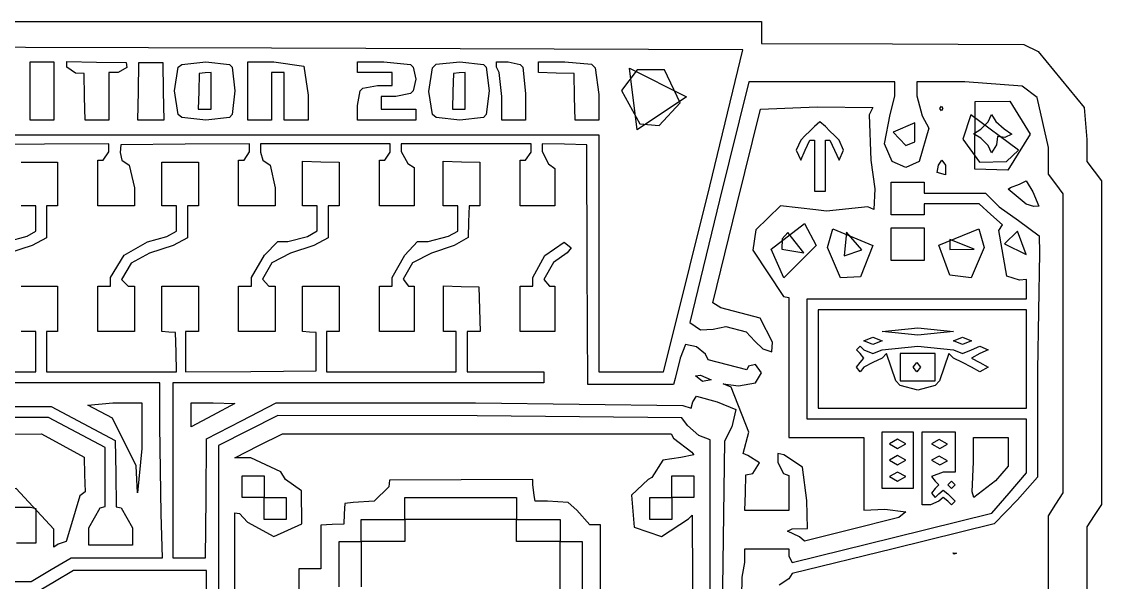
# Model space of a CAD drawing. Extents: x 0.4 to 98.6, y 0.4 to 64.5.
# Drawn here: x 50.3 to 98.65, y 39.42 to 64.54 of the extents above; entities that cross this region are included whole.
import ezdxf

# ---------------------------------------------------------------- set-up
doc = ezdxf.new("R2010")
doc.units = 0
doc.layers.add('Layer_1', color=7, linetype='CONTINUOUS')

msp = doc.modelspace()

# ---------------------------------------------------------------- linework, layer by layer
at = {"layer": 'Layer_1', "color": 7}
for points in [[(49.62349, 64.542168), (83.425009, 64.542168), (83.425009, 64.054621), (83.425009, 63.567076), (89.301652, 63.544075), (95.178303, 63.521074), (95.813568, 63.207658), (97.874332, 60.692107), (97.992245, 59.267635), (97.993091, 58.281714), (98.320466, 57.843768), (98.647841, 57.405821), (98.647841, 50.163022), (98.647841, 42.920223), (98.320466, 42.414676), (97.993091, 41.909126), (97.993091, 22.850839), (97.832668, 3.166531), (97.452879, 2.166872), (94.974157, 0.41763), (4.062974, 0.420734)], [(96.274279, 29.908111), (96.274279, 42.408354), (96.601654, 42.925727), (96.929029, 43.443102), (96.929029, 50.138345), (96.929029, 56.83359), (96.601654, 57.271537), (96.274279, 57.709483), (96.274279, 58.905493), (95.766273, 61.1464), (95.093346, 61.651577), (92.529921, 61.845258), (90.381521, 61.846105), (90.381521, 61.223805), (90.623016, 60.326987), (90.917278, 59.771698), (90.492835, 58.27226), (89.890457, 58.006773), (89.283158, 58.27688), (88.943088, 59.067678), (89.193408, 60.374432), (89.399394, 61.206838), (89.399394, 61.846105), (86.132669, 61.846105), (82.865944, 61.846105), (81.55109, 56.551274), (80.214096, 51.068193), (80.701785, 50.738569), (81.263079, 50.75903), (81.835835, 50.879107), (82.747729, 50.643991), (83.123711, 50.23169), (83.486124, 49.884519), (83.88951, 49.756292), (83.915559, 50.185151), (83.367035, 51.254483), (81.606741, 51.716799), (81.254663, 51.941443), (82.332004, 56.332163), (83.387349, 60.620775), (85.917494, 60.72058), (88.412242, 60.697833), (88.242686, 60.373145), (88.318229, 58.338571), (88.499119, 57.051987), (88.45413, 56.127921), (88.188138, 56.239535), (86.336069, 56.052644), (85.864123, 56.107336), (84.282137, 56.290631), (83.179227, 55.211156), (83.046436, 54.303603), (84.410134, 52.234852), (84.652458, 52.186482), (84.652458, 49.05171), (84.652458, 45.916941), (86.330258, 45.916941), (88.008055, 45.916941), (88.008055, 44.289901), (88.008055, 42.662859), (88.94926, 42.709127), (89.890466, 42.583027), (89.583552, 42.329891), (87.317409, 41.760631), (85.35818, 41.272141), (85.125671, 41.467405), (84.588667, 41.713455), (84.801446, 41.826099), (85.48242, 41.832533), (85.456202, 43.093022), (85.261234, 44.578776), (84.427392, 45.141103), (84.1614, 45.194714), (84.1614, 44.787775), (84.40693, 44.295408), (84.652464, 44.209979), (84.652464, 43.429694), (84.652464, 42.649411), (83.667373, 42.649411), (82.682285, 42.649411), (82.705709, 43.442978), (82.729133, 44.236547), (83.036047, 44.308816), (83.342961, 44.781411), (82.816303, 45.102066), (82.606367, 45.195727), (82.859069, 46.153539), (82.069301, 48.169184), (81.706084, 48.324776), (82.401756, 48.235264), (83.158811, 48.361163), (83.424806, 48.80765), (83.167063, 49.176447), (82.851897, 49.102747), (82.765619, 48.939369), (81.048111, 49.392708), (80.925344, 49.647715), (80.519348, 49.972849), (80.022789, 50.081426), (79.788502, 49.460876), (79.565081, 48.562308), (79.488604, 48.285869), (77.569711, 48.285869), (75.650814, 48.285869), (75.62976, 53.656843), (75.608706, 59.027817), (74.60612, 59.050761), (73.603532, 59.073706), (73.605789, 58.724016), (73.889993, 58.170112), (74.171938, 57.965891), (74.174196, 57.128591), (74.176454, 56.291291), (73.398937, 56.291291), (72.621421, 56.291291), (72.621421, 57.312388), (72.621421, 58.333485), (72.866951, 58.333485), (73.112482, 58.701082), (73.112482, 59.068677), (70.207027, 59.068677), (67.301569, 59.068677), (67.302697, 58.721504), (67.589153, 58.18978), (67.87459, 58.005233), (67.87459, 57.148262), (67.87459, 56.291291), (67.097073, 56.291291), (66.319557, 56.291291), (66.319557, 57.312388), (66.319557, 58.333485), (66.56509, 58.333485), (66.81062, 58.701082), (66.81062, 59.068677), (63.905162, 59.068677), (60.999707, 59.068677), (60.999707, 58.701082), (61.097531, 58.333485), (61.424909, 58.113984), (61.654457, 57.092884), (61.654457, 56.291291), (60.836018, 56.291291), (60.01758, 56.291291), (60.01758, 57.312388), (60.01758, 58.333485), (60.26311, 58.333485), (60.508643, 58.702127), (60.508643, 59.070768), (57.623646, 59.049291), (54.73865, 59.027814), (54.713475, 58.680644), (54.790841, 58.333468), (55.122921, 58.113967), (55.352472, 57.092867), (55.352472, 56.291274), (54.534033, 56.291274), (53.715594, 56.291274), (53.715594, 57.312371), (53.715594, 58.333468), (53.961125, 58.333468), (54.206655, 58.70211), (54.206655, 59.070751), (51.321661, 59.049274), (48.436664, 59.027797)], [(50.278096, 58.252171), (51.096535, 58.252171), (51.914974, 58.252171), (51.914974, 57.271915), (51.914974, 56.291661), (51.669443, 56.291661), (51.42391, 56.291661), (51.42391, 55.572203), (51.42391, 54.852745), (50.779907, 54.510263), (49.722485, 54.167792)], [(82.443384, 32.573054), (82.565397, 39.656913), (82.688163, 40.319156), (82.688163, 40.934378), (83.670288, 40.934378), (84.652416, 40.934378), (84.652416, 40.602121), (84.795641, 40.310907), (89.338501, 41.436677), (93.738131, 42.521404), (94.514945, 43.422912), (95.291759, 44.32442), (95.291759, 45.52932), (95.291759, 46.734214), (90.381126, 46.734214), (85.470493, 46.734214), (85.470493, 49.42991), (85.470493, 52.125612), (90.381126, 52.125612), (95.291759, 52.125612), (95.291759, 52.556633), (95.291759, 52.987649), (94.979195, 52.957897), (94.413605, 53.140661), (94.060203, 55.182612), (94.219998, 55.440665), (93.697596, 55.90702), (93.175194, 56.373378), (91.941846, 56.373378), (90.708501, 56.373378), (90.708501, 56.128316), (90.708501, 55.883252), (89.971907, 55.883252), (89.235312, 55.883252), (89.235312, 56.618443), (89.235312, 57.353635), (89.971907, 57.353635), (90.708501, 57.353635), (90.708501, 57.10857), (90.708501, 56.863505), (92.081433, 56.863505), (93.454371, 56.863505), (94.064101, 56.250846), (94.92977, 55.638187), (95.856136, 54.953174), (95.876399, 54.178443), (95.782606, 48.931497), (95.788589, 44.144469), (94.889525, 43.118044), (93.843118, 42.048159), (89.317137, 40.933207), (84.795263, 39.820726), (84.652035, 39.587791), (84.222922, 39.303991)], [(49.670698, 54.688351), (50.544091, 54.926832), (50.932849, 55.154918), (50.932849, 55.723291), (50.932849, 56.291661), (50.605471, 56.291661), (50.278096, 56.291661)], [(50.278266, 52.696954), (51.096704, 52.696954), (51.915143, 52.696954), (51.915143, 51.675854), (51.915143, 50.654758), (51.669613, 50.654758), (51.424079, 50.654758), (51.424079, 49.756193), (51.424079, 48.857626), (54.332306, 48.857626), (57.240533, 48.857626), (57.217306, 49.735769), (57.194079, 50.613914), (56.887165, 50.639258), (56.580251, 50.664601), (56.580251, 51.680768), (56.580251, 52.696934), (57.398687, 52.696934), (58.217126, 52.696934), (58.217126, 51.675835), (58.217126, 50.654738), (57.930673, 50.654738), (57.644221, 50.654738), (57.644221, 49.755143), (57.644221, 48.855543), (60.57014, 48.876992), (63.496056, 48.898441), (63.496056, 49.756162), (63.496056, 50.613883), (63.189142, 50.639227), (62.882228, 50.66457), (62.882228, 51.680737), (62.882228, 52.696903), (63.700667, 52.696903), (64.519106, 52.696903), (64.519106, 51.675804), (64.519106, 50.654707), (64.232653, 50.654707), (63.946198, 50.654707), (63.946198, 49.756142), (63.946198, 48.857575), (66.851656, 48.857575), (69.757114, 48.857575), (69.757114, 49.756142), (69.757114, 50.654707), (69.470658, 50.654707), (69.184205, 50.654707), (69.184205, 51.678761), (69.184205, 52.702819), (69.982183, 52.679451), (70.780161, 52.656055), (70.803134, 51.655379), (70.826106, 50.654701), (70.537134, 50.654701), (70.248163, 50.654701), (70.248163, 49.756137), (70.248163, 48.857569), (71.966883, 48.857569), (73.685605, 48.857569), (73.685605, 48.612507), (73.685605, 48.367442), (65.378453, 48.367442), (57.071298, 48.367442), (57.071298, 44.446425), (57.071298, 40.52541), (57.806775, 40.52541), (58.542252, 40.52541), (58.563842, 43.19195), (58.585432, 45.858492), (60.140465, 46.662312), (61.695498, 47.466132), (70.626649, 47.467543), (79.90576, 47.346385), (80.280638, 47.223853), (80.36222, 47.51466), (80.52005, 47.765951), (81.451226, 47.504353), (82.279232, 47.160779), (82.102702, 46.396377), (81.775327, 45.753469), (81.624479, 34.849701)], [(48.02756, 48.857626), (50.933018, 48.857626), (50.933018, 49.756193), (50.933018, 50.654758), (50.605641, 50.654758), (50.278266, 50.654758)], [(49.848574, 39.465135), (50.728396, 39.466546), (51.625253, 39.996006), (52.52211, 40.525466), (54.564262, 40.525466), (56.606413, 40.525466), (56.552402, 42.499201), (56.49839, 46.420219), (56.49839, 48.367499), (41.731087, 48.367499)], [(38.479762, 47.304898), (51.628544, 47.303769), (53.06081, 46.538476), (54.49308, 45.773182), (54.515375, 44.294279), (54.537671, 42.815378), (54.7609, 42.765848), (55.270579, 41.868279), (55.270579, 41.097754), (54.288452, 41.097754), (53.306327, 41.097754), (53.306327, 41.868279), (53.306315, 41.868279), (53.306315, 41.868279), (53.817837, 42.766316), (54.04291, 42.816309), (54.042063, 44.142178), (54.041216, 45.468052), (52.777222, 46.141979), (51.513225, 46.8159), (38.297134, 46.8159)], [(81.133426, 34.915458), (81.133426, 45.806411), (80.621902, 46.004582), (80.110377, 46.447815), (79.864846, 46.788773), (70.69833, 46.891124), (61.777351, 46.897559), (60.448355, 46.223395), (59.119359, 45.549231), (59.118513, 39.034624)], [(59.853846, 37.134309), (59.853846, 42.545463), (60.058883, 42.506342), (60.419526, 42.116121), (61.597208, 41.475231), (62.847597, 42.03995), (62.830127, 43.519206), (62.121586, 44.038501), (61.908454, 44.369158), (60.569953, 45.002281), (59.85382, 44.997737), (60.916663, 45.549132), (61.979464, 46.080686), (70.683175, 46.080686), (79.386886, 46.080686), (79.494963, 45.879129), (80.313074, 45.263805), (80.396671, 45.141273), (79.819702, 45.018746), (79.012298, 44.899809), (78.514263, 44.128253), (78.356857, 44.038489), (77.60916, 43.329558), (77.732031, 41.892407), (78.95368, 41.477052), (80.154231, 42.27508), (80.318242, 42.434002), (80.376583, 33.583974)], [(76.222599, 39.055551), (76.222599, 40.525932), (76.222599, 41.996312), (75.74108, 41.996312), (75.159744, 42.659134), (74.778908, 43.006307), (73.847933, 43.058255), (73.29668, 43.058255), (73.245527, 43.313528), (73.194374, 43.804603), (73.194374, 44.040406), (69.982002, 44.019041), (66.769631, 43.997677), (66.747533, 43.711769), (66.083816, 43.058267), (65.147939, 43.006834), (64.771985, 42.955402), (64.747771, 42.496286), (64.723556, 42.03717), (64.212034, 42.012842), (63.700509, 41.988515), (63.700509, 41.012158), (63.700509, 40.035799), (63.209445, 40.035799), (62.718381, 40.035799), (62.718381, 36.76829)], [(64.518925, 39.21893), (64.518925, 40.240029), (64.518925, 41.261126), (65.009989, 41.261126), (65.50105, 41.261126), (65.50105, 41.751256), (65.50105, 42.241383), (66.483178, 42.241383), (67.465303, 42.241383), (67.465303, 42.73151), (67.465303, 43.221637), (69.961541, 43.221637), (72.45778, 43.221637), (72.45778, 42.73151), (72.45778, 42.241383), (73.439908, 42.241383), (74.422032, 42.241383), (74.422032, 41.751256), (74.422032, 41.261126), (74.913096, 41.261126), (75.40416, 41.261126), (75.40416, 39.749903), (75.40416, 38.238679)], [(49.275443, 42.787669), (50.707712, 42.78654), (50.932781, 42.728137), (50.932781, 41.95366), (50.932781, 41.179183), (50.080857, 41.179183)], [(74.422032, 38.238679), (74.422032, 39.749903), (74.422032, 41.261126), (73.439908, 41.261126), (72.45778, 41.261126), (72.45778, 41.751256), (72.45778, 42.241383), (69.961541, 42.241383), (67.465303, 42.241383), (67.465303, 41.751256), (67.465303, 41.261126), (66.483178, 41.261126), (65.50105, 41.261126), (65.50105, 40.240029), (65.50105, 39.21893)], [(58.563483, 36.481905), (58.585666, 39.953667), (55.603999, 39.953639), (52.622333, 39.953613), (51.777797, 39.454729), (50.933264, 38.955845)]]:
    msp.add_lwpolyline(points, dxfattribs=at)
for points in [[(21.088893, 49.10525), (21.844673, 49.792837), (22.55348, 50.461768), (22.942238, 51.075743), (22.942238, 55.276629), (22.942238, 59.477518), (49.541496, 59.477518), (76.140755, 59.477518), (76.140755, 54.167806), (76.140755, 48.858097), (77.593482, 48.858661), (79.046213, 48.859226), (79.32036, 49.981881), (81.109031, 57.174918), (82.592154, 63.276647), (61.48833, 63.353363), (28.446238, 63.443779), (16.476572, 63.488844), (16.476572, 63.299975), (18.277139, 56.022444), (20.077702, 48.895935), (20.558536, 48.858083), (21.088893, 49.105236), (21.088893, 49.10525)], [(50.68731, 61.438026), (50.68731, 62.745031), (51.219296, 62.745031), (51.751282, 62.745031), (51.751282, 61.438026), (51.751282, 60.131018), (51.219296, 60.131018), (50.68731, 60.131018), (50.68731, 61.438026)], [(53.124612, 61.172539), (53.101696, 62.21406), (52.712937, 62.238952), (52.324179, 62.506462), (52.324179, 62.749075), (53.654143, 62.72661), (54.984104, 62.704145), (55.010012, 62.479505), (54.621254, 62.254864), (54.206596, 62.254864), (54.206596, 61.192921), (54.206596, 60.130978), (53.677057, 60.130978), (53.147517, 60.130978), (53.124601, 61.1725), (53.124612, 61.172539)], [(55.534482, 61.417604), (55.557032, 62.704185), (56.089018, 62.704185), (56.621001, 62.704185), (56.643551, 61.417604), (56.6661, 60.131018), (56.089038, 60.131018), (55.511972, 60.131018), (55.534522, 61.417604), (55.534482, 61.417604)], [(57.480351, 60.25355), (57.316665, 60.376083), (57.152976, 61.438026), (57.316665, 62.499966), (57.480351, 62.622498), (58.544323, 62.745031), (59.608292, 62.622498), (59.731059, 62.499966), (59.853823, 61.438026), (59.731059, 60.376083), (59.608292, 60.25355), (58.544323, 60.131018), (57.480351, 60.25355)], [(60.426731, 61.438006), (60.426731, 62.745011), (61.593006, 62.7436), (62.943431, 62.548288), (63.127578, 61.242694), (63.127578, 60.130998), (62.595595, 60.130998), (62.063609, 60.130998), (62.063609, 61.192941), (62.063609, 62.254884), (61.777156, 62.254884), (61.490701, 62.254884), (61.490701, 61.192941), (61.490701, 60.130998), (60.958717, 60.130998), (60.426731, 60.130998), (60.426731, 61.438006)], [(65.337364, 60.784503), (65.460128, 61.438006), (65.582895, 61.560535), (66.237647, 61.683068), (66.892397, 61.683068), (66.892397, 61.968976), (66.892397, 62.254884), (66.114881, 62.254884), (65.337364, 62.254884), (65.337364, 62.499946), (65.337364, 62.745011), (66.5241, 62.745011), (67.710836, 62.622478), (67.833603, 62.499946), (67.956367, 61.968976), (67.833603, 61.438006), (67.710836, 61.315473), (67.056083, 61.192941), (66.401333, 61.192941), (66.401333, 60.907036), (66.401333, 60.621128), (67.17885, 60.621128), (67.956366, 60.621128), (67.956366, 60.376063), (67.956366, 60.130998), (66.646867, 60.130998), (65.337364, 60.130998), (65.337364, 60.784503)], [(68.85665, 60.25353), (68.692961, 60.376063), (68.529275, 61.404808), (68.692961, 62.476279), (68.85665, 62.632003), (69.920619, 62.745011), (70.984591, 62.622478), (71.107355, 62.499946), (71.230122, 61.438006), (71.107355, 60.376063), (70.984591, 60.25353), (69.920619, 60.130998), (68.85665, 60.25353)], [(71.80303, 61.192941), (71.680263, 62.254884), (71.557497, 62.499946), (71.557497, 62.745011), (72.089483, 62.745011), (72.621469, 62.622478), (72.744233, 62.499946), (72.866999, 61.315473), (72.866999, 60.130998), (72.335013, 60.130998), (71.80303, 60.130998), (71.80303, 61.192941)], [(75.058768, 61.172536), (75.035852, 62.214058), (74.237874, 62.237454), (73.439896, 62.26085), (73.439896, 62.502952), (73.439896, 62.745059), (74.626632, 62.745059), (75.813368, 62.632051), (75.977054, 62.476327), (76.140743, 61.282324), (76.140743, 60.131046), (75.611204, 60.131046), (75.081662, 60.131046), (75.058746, 61.172567), (75.058768, 61.172536)], [(78.854005, 59.88803), (79.787289, 60.902179), (79.081448, 62.380368), (77.859643, 62.377518), (77.15483, 61.454513), (77.978857, 59.95781), (78.854005, 59.88803)], [(77.860061, 59.689332), (77.520697, 62.461284), (80.067462, 61.169285), (77.860061, 59.689332)], [(58.789854, 61.443199), (58.789854, 62.265253), (58.523862, 62.239655), (58.257868, 62.214058), (58.234443, 61.417601), (58.211019, 60.621145), (58.500438, 60.621145), (58.789854, 60.621145), (58.789854, 61.443199)], [(70.166152, 61.443179), (70.166152, 62.265233), (69.900158, 62.239635), (69.634166, 62.214038), (69.610742, 61.417581), (69.587317, 60.621125), (69.876733, 60.621125), (70.166152, 60.621125), (70.166152, 61.443179)], [(92.98766, 57.927153), (92.994857, 60.96832), (94.548942, 60.976759), (95.455868, 59.499125), (94.454795, 57.888514), (92.987621, 57.927164), (92.98766, 57.927153)], [(91.421194, 60.648373), (91.486481, 60.757291), (91.551767, 60.648373), (91.486481, 60.539458), (91.421194, 60.648373)], [(86.289395, 58.088818), (86.289395, 59.23245), (86.494003, 59.23245), (86.698614, 58.78317), (86.903223, 58.333883), (87.107834, 58.78317), (86.903223, 59.23245), (86.698614, 59.436669), (86.494003, 59.640888), (86.289395, 59.84511), (86.043862, 60.049329), (85.798331, 59.84511), (85.59372, 59.640888), (85.389112, 59.436669), (85.184501, 59.23245), (84.979892, 58.78317), (85.184501, 58.333883), (85.389112, 58.78317), (85.59372, 59.23245), (85.798331, 59.23245), (85.798331, 58.088818), (85.798331, 56.945192), (86.043862, 56.945192), (86.289395, 56.945192), (86.289395, 58.088818)], [(90.299745, 59.15075), (90.298616, 60.009425), (89.317552, 59.587373), (89.89046, 58.987377), (90.29968, 59.15075), (90.299745, 59.15075)], [(94.399525, 58.278748), (94.943034, 58.789297), (92.799026, 60.368686), (92.447614, 59.275899), (93.197106, 58.244475), (94.399525, 58.278748)], [(93.5735, 58.987391), (93.246122, 59.31414), (92.918747, 59.518358), (93.246122, 59.72258), (93.5735, 60.049331), (93.732244, 60.376083), (93.916391, 60.069753), (94.289633, 59.738306), (94.637469, 59.503223), (94.319309, 59.344038), (94.001148, 59.394819), (93.945994, 59.027726), (93.732171, 58.66064), (93.5735, 58.987391)], [(53.715535, 51.676326), (53.715535, 52.697426), (54.001987, 52.697426), (54.28844, 52.697426), (54.28844, 53.087488), (54.899511, 54.083385), (55.943022, 54.681228), (56.80514, 54.916643), (57.23482, 55.160052), (57.23482, 55.72587), (57.23482, 56.291692), (56.907446, 56.291692), (56.580071, 56.291692), (56.580071, 57.271943), (56.580071, 58.2522), (57.398507, 58.2522), (58.216945, 58.2522), (58.216945, 57.271943), (58.216945, 56.291692), (57.971415, 56.291692), (57.725884, 56.291692), (57.725884, 55.572234), (57.725884, 54.852776), (57.081881, 54.510291), (56.029782, 54.167806), (55.200597, 53.723413), (54.779504, 52.988225), (55.065957, 52.697426), (55.352412, 52.697426), (55.352412, 51.676326), (55.352412, 50.655229), (54.533974, 50.655229), (53.715535, 50.655229), (53.715535, 51.676326)], [(60.017512, 51.676326), (60.017512, 52.697426), (60.303965, 52.697426), (60.59042, 52.697426), (60.59296, 53.085442), (61.183118, 54.083238), (61.770673, 54.693019), (62.224027, 54.686415), (63.107058, 54.921732), (63.536738, 55.163667), (63.536738, 55.727685), (63.536738, 56.291703), (63.209363, 56.291703), (62.881986, 56.291703), (62.881822, 57.292379), (62.881658, 58.293054), (63.700278, 58.267202), (64.518863, 58.241351), (64.518863, 57.266521), (64.518863, 56.291695), (64.27333, 56.291695), (64.027799, 56.291695), (64.027717, 55.576925), (64.027638, 54.862157), (63.383283, 54.514982), (62.337057, 54.167809), (61.508306, 53.736379), (61.081419, 53.001187), (61.367875, 52.697428), (61.654327, 52.697428), (61.654327, 51.676329), (61.654327, 50.655232), (60.835889, 50.655232), (60.01745, 50.655232), (60.01745, 51.676329), (60.017512, 51.676326)], [(66.319489, 51.676326), (66.319489, 52.697426), (66.605944, 52.697426), (66.892397, 52.697426), (66.89553, 53.085442), (67.466192, 54.08159), (68.033726, 54.68972), (68.506573, 54.694997), (69.409103, 54.925539), (69.838783, 55.150817), (69.838783, 55.721253), (69.838783, 56.291692), (69.511405, 56.291692), (69.18403, 56.291692), (69.183867, 57.292367), (69.183703, 58.293043), (70.00232, 58.267191), (70.820908, 58.24134), (70.820908, 57.26651), (70.820908, 56.291684), (70.578564, 56.291684), (70.336219, 56.291684), (70.312569, 55.579188), (70.288919, 54.86669), (69.675091, 54.518055), (68.649247, 54.16861), (67.810348, 53.736367), (67.383464, 53.001176), (67.628994, 52.697417), (67.874525, 52.697417), (67.874525, 51.676317), (67.874525, 50.65522), (67.097008, 50.65522), (66.319492, 50.65522), (66.319492, 51.676317), (66.319489, 51.676326)], [(91.295693, 57.786287), (91.352476, 58.112567), (91.497315, 58.332943), (91.660832, 58.108774), (91.665009, 57.680383), (91.295681, 57.786287), (91.295693, 57.786287)], [(95.619597, 56.253668), (95.271995, 56.370483), (94.47378, 57.036386), (94.579247, 57.10857), (94.983047, 57.260386), (95.281393, 57.412199), (95.576612, 56.91577), (95.848013, 56.279545), (95.619597, 56.253668)], [(84.436761, 53.061566), (83.86512, 54.351575), (85.359885, 55.504642), (85.880176, 54.513167), (84.436761, 53.061566)], [(86.961259, 53.070419), (86.389621, 54.423296), (86.627001, 55.265636), (88.417032, 54.518044), (87.869128, 53.107726), (86.961259, 53.070419)], [(87.922237, 54.321465), (87.23767, 55.116287), (87.130677, 54.047294), (87.922237, 54.321465)], [(89.235772, 54.576247), (89.235772, 55.311438), (89.97237, 55.311438), (90.708964, 55.311438), (90.708964, 54.576247), (90.708964, 53.841055), (89.97237, 53.841055), (89.235772, 53.841055), (89.235772, 54.576247)], [(91.854163, 53.188213), (91.364016, 54.529533), (93.15405, 55.265636), (93.39143, 54.423296), (92.819792, 53.070419), (91.854163, 53.188213)], [(95.280287, 54.113182), (94.887346, 55.14806), (94.310094, 54.58593), (95.280287, 54.113182)], [(72.621469, 51.676326), (72.621469, 52.697426), (72.907922, 52.697426), (73.194374, 52.697426), (73.195221, 53.085442), (73.733986, 54.065698), (74.592441, 54.657933), (74.913037, 54.40719), (74.734935, 54.182547), (74.121107, 53.751983), (73.685379, 52.996369), (73.930909, 52.697426), (74.176443, 52.697426), (74.176443, 51.676326), (74.176443, 50.655229), (73.398926, 50.655229), (72.62141, 50.655229), (72.62141, 51.676326), (72.621469, 51.676326)], [(85.327728, 54.183955), (84.615261, 55.097319), (84.359703, 54.80904), (84.342262, 54.351626), (85.32772, 54.183955), (85.327728, 54.183955)], [(92.95385, 54.354253), (91.863402, 54.783237), (91.86566, 54.337035), (92.953824, 54.354251), (92.95385, 54.354253)], [(95.292219, 49.42991), (95.292219, 51.635485), (90.62712, 51.635485), (85.96202, 51.635485), (85.96202, 49.42991), (85.96202, 47.224341), (90.62712, 47.224341), (95.292219, 47.224341), (95.292219, 49.42991)], [(88.826553, 50.655229), (90.422508, 50.818607), (92.018464, 50.655229), (90.422508, 50.491853), (88.826553, 50.655229)], [(88.008114, 50.246788), (88.417334, 50.410167), (88.826553, 50.246788), (88.417334, 50.083416), (88.008114, 50.246788)], [(92.018464, 50.246788), (92.427683, 50.410167), (92.836903, 50.246788), (92.427683, 50.083416), (92.018464, 50.246788)], [(89.644992, 48.245438), (89.440384, 48.449659), (89.235772, 49.062316), (89.031164, 49.674975), (88.826553, 49.470756), (88.417334, 49.266537), (88.008114, 49.062316), (87.844428, 48.858097), (87.680739, 49.062316), (87.844428, 49.266537), (88.008114, 49.470756), (87.844428, 49.674975), (87.680739, 49.838351), (87.844428, 50.001729), (88.008114, 49.838351), (88.417334, 49.674975), (88.826553, 49.838351), (90.422508, 50.001729), (92.018464, 49.838351), (92.427683, 49.674975), (92.836903, 49.838351), (93.205203, 50.001729), (93.5735, 49.838351), (93.205203, 49.674975), (92.836903, 49.470756), (93.205203, 49.266537), (93.5735, 49.062316), (93.205203, 48.858097), (92.836903, 49.062316), (92.427683, 49.266537), (92.018464, 49.470756), (91.813856, 49.674975), (91.609244, 49.062316), (91.404636, 48.449659), (91.200028, 48.245438), (90.422508, 48.041219), (89.644992, 48.245438)], [(91.200028, 49.062316), (91.200028, 49.674975), (90.422508, 49.674975), (89.644992, 49.674975), (89.644992, 49.062316), (89.644992, 48.449659), (90.422508, 48.449659), (91.200028, 48.449659), (91.200028, 49.062316)], [(90.2179, 49.062316), (90.381589, 49.266537), (90.545275, 49.062316), (90.381589, 48.858097), (90.2179, 49.062316)], [(80.785393, 48.428021), (80.468765, 48.681838), (80.692581, 48.700719), (81.174151, 48.494727), (80.785393, 48.42801), (80.785393, 48.428021)], [(55.488819, 43.43947), (55.424571, 44.644367), (54.370285, 46.776468), (53.265393, 47.366222), (54.390746, 47.466919), (55.679787, 47.469459), (55.679787, 45.427263), (55.488819, 43.439526), (55.488819, 43.43947)], [(57.88957, 46.93164), (57.88957, 47.469406), (58.885338, 47.469406), (59.847004, 47.439865), (58.851237, 46.902099), (57.88957, 46.393877), (57.88957, 46.93164)], [(51.749484, 41.80789), (50.065778, 43.630074), (48.482838, 43.214369), (47.817135, 42.966832), (47.113697, 43.202629), (46.798706, 44.062199), (46.742653, 44.659215), (45.647479, 45.349541), (44.552304, 46.039868), (47.874342, 46.061204), (51.19638, 46.08254), (52.149043, 45.559424), (53.101704, 45.036309), (53.125044, 44.2591), (53.148384, 43.481888), (52.902853, 43.307387), (52.488345, 41.894187), (52.301491, 41.261107), (51.933194, 41.133946), (51.751296, 41.006782), (51.749603, 41.80787), (51.749484, 41.80789)], [(88.826553, 44.896239), (88.826553, 46.162398), (89.522228, 46.162398), (90.2179, 46.162398), (90.2179, 44.896239), (90.2179, 43.630074), (89.522228, 43.630074), (88.826553, 43.630074), (88.826553, 44.896239)], [(90.62712, 44.528642), (90.62712, 46.162398), (91.363714, 46.162398), (92.100308, 46.162398), (92.100308, 45.263831), (92.100308, 44.365266), (91.568325, 44.365266), (91.036339, 44.161047), (91.200028, 43.956826), (91.363714, 43.793453), (91.200028, 43.630074), (91.036339, 43.425855), (91.200028, 43.221637), (91.363714, 43.385012), (91.568325, 43.548388), (91.772933, 43.385012), (91.936622, 43.221637), (92.100308, 43.058261), (91.936622, 42.894883), (91.772933, 43.058261), (91.568325, 43.221637), (91.363714, 43.058261), (90.995417, 42.894883), (90.62712, 42.894883), (90.62712, 44.528642)], [(89.890525, 45.631428), (89.522228, 45.835649), (89.153931, 45.631428), (89.522228, 45.427209), (89.890525, 45.631428)], [(91.75817, 45.611006), (91.384175, 45.819924), (91.036339, 45.636124), (91.410331, 45.427209), (91.75817, 45.611006)], [(92.867594, 43.476912), (92.918747, 44.824758), (92.918747, 45.917336), (93.696264, 45.917336), (94.47378, 45.917336), (94.47378, 45.275915), (94.47378, 44.634498), (93.905785, 43.97953), (92.942744, 43.221637), (92.867594, 43.476912)], [(89.890525, 44.896239), (89.522228, 45.100458), (89.153931, 44.896239), (89.522228, 44.692017), (89.890525, 44.896239)], [(91.75817, 44.875814), (91.384175, 45.084732), (91.036339, 44.900935), (91.410331, 44.692017), (91.75817, 44.875814)], [(61.163326, 42.73151), (61.163326, 43.221637), (60.672262, 43.221637), (60.181201, 43.221637), (60.181201, 43.711764), (60.181201, 44.20189), (60.672262, 44.20189), (61.163326, 44.20189), (61.163326, 43.711764), (61.163326, 43.221637), (61.654389, 43.221637), (62.145453, 43.221637), (62.145453, 42.73151), (62.145453, 42.241383), (61.654389, 42.241383), (61.163326, 42.241383), (61.163326, 42.73151)], [(78.432382, 42.73151), (78.432382, 43.221637), (78.923446, 43.221637), (79.41451, 43.221637), (79.41451, 43.711764), (79.41451, 44.20189), (79.905574, 44.20189), (80.396635, 44.20189), (80.396635, 43.711764), (80.396635, 43.221637), (79.905574, 43.221637), (79.41451, 43.221637), (79.41451, 42.73151), (79.41451, 42.241383), (78.923446, 42.241383), (78.432382, 42.241383), (78.432382, 42.73151)], [(89.890525, 44.161047), (89.522228, 44.365266), (89.153931, 44.161047), (89.522228, 43.956826), (89.890525, 44.161047)], [(91.772933, 43.793453), (91.936622, 43.956826), (92.100308, 43.793453), (91.936622, 43.630074), (91.772933, 43.793453)], [(92.003119, 40.745114), (92.15999, 40.738679), (92.05257, 40.695776), (92.003119, 40.745125), (92.003119, 40.745114)]]:
    msp.add_lwpolyline(points, close=True, dxfattribs=at)

doc.saveas('drawing.dxf')
